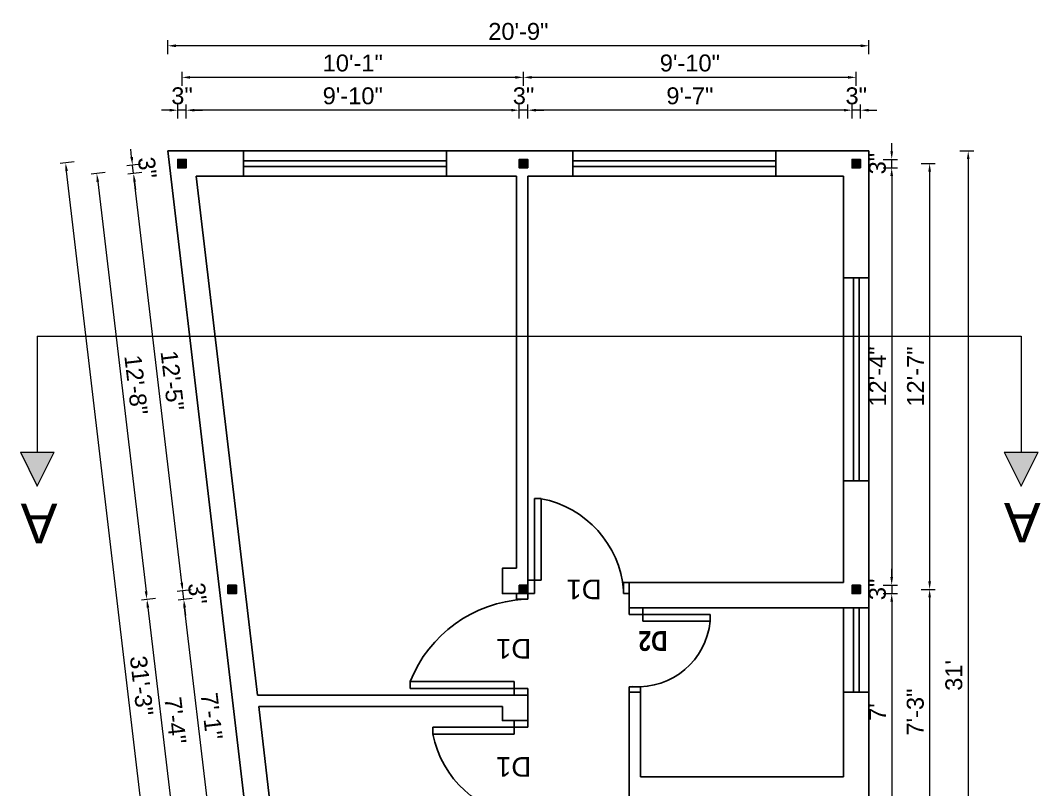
# Model space of a CAD drawing. Header units: inches. Extents: x 54699 to 80583, y -8431 to -3547.
# Drawn here: x 78366 to 78727.8, y -5081.4 to -4808.6 of the extents above; entities that cross this region are included whole.
import ezdxf

# ---------------------------------------------------------------- set-up
doc = ezdxf.new("R2010")
doc.units = ezdxf.units.IN
doc.header["$LTSCALE"] = 0.5
doc.header["$MEASUREMENT"] = 0
doc.header["$PDMODE"] = 66
doc.layers.add('DIMENSION', color=5, linetype='Continuous')
for name, color, linetype, lineweight in [('steps', 253, 'Continuous', 20), ('Toilet', 7, 'Continuous', 25), ('truss', 1, 'Continuous', 25)]:
    doc.layers.add(name, color=color, linetype=linetype, lineweight=lineweight)
doc.styles.add('Lettring Text', font='arial.ttf')
doc.styles.get("Standard").update_dxf_attribs({"font": 'arial.ttf'})
doc.dimstyles.new('Copy of Standard', dxfattribs={"dimtxt": 6, "dimasz": 2.875, "dimexe": 2, "dimexo": 4, "dimgap": 2, "dimtad": 1, "dimdec": 0, "dimrnd": 1, "dimzin": 0, "dimdsep": 46, "dimlunit": 4, "dimtxsty": 'Lettring Text', "dimcen": 0.1, "dimclrd": 7, "dimclre": 7, "dimclrt": 7, "dimazin": 0, "dimtfac": 0.645, "dimtdec": 0, "dimtmove": 1, "dimatfit": 0, "dimfxl": 3, "dimfxlon": 1, "dimtfillclr": 256, "dimtolj": 1, "dimtzin": 0, "dimlwd": -1, "dimlwe": -1, "dimarcsym": 2})
pattern_1 = [(225, (152595.8455, -9995.19673), (0.08838834765, -0.08838834765), [])]
pattern_2 = [(225, (152595.3455, -9995.19673), (0.08838834765, -0.08838834765), [])]

# ---------------------------------------------------------------- blocks, each defined once
blk = doc.blocks.new('*D1105')
at = {"layer": 'Defpoints', "color": 0, "transparency": 16777216}
for p in [(78660.95, -4840.44), (78660.95, -4857.89), (78663.95, -4857.89)]:
    blk.add_point(p, dxfattribs=at)
at = {"layer": 'steps', "color": 7, "transparency": 16777216}
for p, q in [((78658.07, -4840.44), (78655.2, -4840.44)), ((78660.95, -4843.44), (78660.95, -4838.44)), ((78663.95, -4840.44), (78660.95, -4840.44)), ((78663.95, -4843.44), (78663.95, -4838.44)), ((78666.82, -4840.44), (78669.7, -4840.44))]:
    blk.add_line(p, q, dxfattribs=at)
for points in [[(78658.07, -4839.97), (78658.07, -4840.92), (78660.95, -4840.44)], [(78666.82, -4839.97), (78666.82, -4840.92), (78663.95, -4840.44)]]:
    blk.add_solid(points, dxfattribs=at)
at = {"layer": 'steps', "color": 7, "transparency": 16777216, "insert": (78662.45, -4835.38), "char_height": 6, "attachment_point": 5, "style": 'Lettring Text'}
blk.add_mtext('\\A1;3"', dxfattribs=at)
blk = doc.blocks.new('*D1106')
at = {"layer": 'Defpoints', "color": 0, "transparency": 16777216}
for p in [(78545.95, -4840.44), (78545.95, -4857.89), (78660.95, -4857.89)]:
    blk.add_point(p, dxfattribs=at)
at = {"layer": 'steps', "color": 7, "transparency": 16777216}
for p, q in [((78545.95, -4843.44), (78545.95, -4838.44)), ((78658.07, -4840.44), (78548.82, -4840.44)), ((78660.95, -4843.44), (78660.95, -4838.44))]:
    blk.add_line(p, q, dxfattribs=at)
for points in [[(78548.82, -4839.97), (78548.82, -4840.92), (78545.95, -4840.44)], [(78658.07, -4839.97), (78658.07, -4840.92), (78660.95, -4840.44)]]:
    blk.add_solid(points, dxfattribs=at)
at = {"layer": 'steps', "color": 7, "transparency": 16777216, "insert": (78603.45, -4835.38), "char_height": 6, "attachment_point": 5, "style": 'Lettring Text'}
blk.add_mtext('\\A1;9\'-7"', dxfattribs=at)
blk = doc.blocks.new('*D1107')
at = {"layer": 'Defpoints', "color": 0, "transparency": 16777216}
for p in [(78542.95, -4840.44), (78542.95, -4857.89), (78545.95, -4857.89)]:
    blk.add_point(p, dxfattribs=at)
at = {"layer": 'steps', "color": 7, "transparency": 16777216}
for p, q in [((78540.07, -4840.44), (78537.2, -4840.44)), ((78542.95, -4843.44), (78542.95, -4838.44)), ((78545.95, -4840.44), (78542.95, -4840.44)), ((78545.95, -4843.44), (78545.95, -4838.44)), ((78548.82, -4840.44), (78551.7, -4840.44))]:
    blk.add_line(p, q, dxfattribs=at)
for points in [[(78540.07, -4839.97), (78540.07, -4840.92), (78542.95, -4840.44)], [(78548.82, -4839.97), (78548.82, -4840.92), (78545.95, -4840.44)]]:
    blk.add_solid(points, dxfattribs=at)
at = {"layer": 'steps', "color": 7, "transparency": 16777216, "insert": (78544.45, -4835.38), "char_height": 6, "attachment_point": 5, "style": 'Lettring Text'}
blk.add_mtext('\\A1;3"', dxfattribs=at)
blk = doc.blocks.new('*D1108')
at = {"layer": 'Defpoints', "color": 0, "transparency": 16777216}
for p in [(78424.83, -4840.44), (78424.83, -4857.89), (78542.95, -4857.89)]:
    blk.add_point(p, dxfattribs=at)
at = {"layer": 'steps', "color": 7, "transparency": 16777216}
for p, q in [((78424.83, -4843.44), (78424.83, -4838.44)), ((78540.07, -4840.44), (78427.7, -4840.44)), ((78542.95, -4843.44), (78542.95, -4838.44))]:
    blk.add_line(p, q, dxfattribs=at)
for points in [[(78427.7, -4839.97), (78427.7, -4840.92), (78424.83, -4840.44)], [(78540.07, -4839.97), (78540.07, -4840.92), (78542.95, -4840.44)]]:
    blk.add_solid(points, dxfattribs=at)
at = {"layer": 'steps', "color": 7, "transparency": 16777216, "insert": (78483.89, -4835.38), "char_height": 6, "attachment_point": 5, "style": 'Lettring Text'}
blk.add_mtext('\\A1;9\'-10"', dxfattribs=at)
blk = doc.blocks.new('*D1109')
at = {"layer": 'Defpoints', "color": 0, "transparency": 16777216}
for p in [(78421.83, -4840.44), (78421.83, -4857.89), (78424.83, -4857.89)]:
    blk.add_point(p, dxfattribs=at)
at = {"layer": 'steps', "color": 7, "transparency": 16777216}
for p, q in [((78418.95, -4840.44), (78416.08, -4840.44)), ((78421.83, -4843.44), (78421.83, -4838.44)), ((78424.83, -4840.44), (78421.83, -4840.44)), ((78424.83, -4843.44), (78424.83, -4838.44)), ((78427.7, -4840.44), (78430.58, -4840.44))]:
    blk.add_line(p, q, dxfattribs=at)
for points in [[(78418.95, -4839.97), (78418.95, -4840.92), (78421.83, -4840.44)], [(78427.7, -4839.97), (78427.7, -4840.92), (78424.83, -4840.44)]]:
    blk.add_solid(points, dxfattribs=at)
at = {"layer": 'steps', "color": 7, "transparency": 16777216, "insert": (78423.33, -4835.38), "char_height": 6, "attachment_point": 5, "style": 'Lettring Text'}
blk.add_mtext('\\A1;3"', dxfattribs=at)
blk = doc.blocks.new('*D1110')
at = {"layer": 'Defpoints', "color": 0, "transparency": 16777216}
for p in [(78544.45, -4828.8), (78544.45, -4859.39), (78662.45, -4859.39)]:
    blk.add_point(p, dxfattribs=at)
at = {"layer": 'steps', "color": 7, "transparency": 16777216}
for p, q in [((78544.45, -4831.8), (78544.45, -4826.8)), ((78659.57, -4828.8), (78547.32, -4828.8)), ((78662.45, -4831.8), (78662.45, -4826.8))]:
    blk.add_line(p, q, dxfattribs=at)
for points in [[(78547.32, -4828.32), (78547.32, -4829.28), (78544.45, -4828.8)], [(78659.57, -4828.32), (78659.57, -4829.28), (78662.45, -4828.8)]]:
    blk.add_solid(points, dxfattribs=at)
at = {"layer": 'steps', "color": 7, "transparency": 16777216, "insert": (78603.45, -4823.74), "char_height": 6, "attachment_point": 5, "style": 'Lettring Text'}
blk.add_mtext('\\A1;9\'-10"', dxfattribs=at)
blk = doc.blocks.new('*D1111')
at = {"layer": 'Defpoints', "color": 0, "transparency": 16777216}
for p in [(78423.33, -4828.8), (78423.33, -4859.39), (78544.45, -4859.39)]:
    blk.add_point(p, dxfattribs=at)
at = {"layer": 'steps', "color": 7, "transparency": 16777216}
for p, q in [((78423.33, -4831.8), (78423.33, -4826.8)), ((78541.57, -4828.8), (78426.2, -4828.8)), ((78544.45, -4831.8), (78544.45, -4826.8))]:
    blk.add_line(p, q, dxfattribs=at)
for points in [[(78426.2, -4828.32), (78426.2, -4829.28), (78423.33, -4828.8)], [(78541.57, -4828.32), (78541.57, -4829.28), (78544.45, -4828.8)]]:
    blk.add_solid(points, dxfattribs=at)
at = {"layer": 'steps', "color": 7, "transparency": 16777216, "insert": (78483.89, -4823.74), "char_height": 6, "attachment_point": 5, "style": 'Lettring Text'}
blk.add_mtext('\\A1;10\'-1"', dxfattribs=at)
blk = doc.blocks.new('*D1112')
at = {"layer": 'Defpoints', "color": 0, "transparency": 16777216}
for p in [(78418.27, -4817.6), (78418.27, -4854.89), (78666.95, -4854.89)]:
    blk.add_point(p, dxfattribs=at)
at = {"layer": 'steps', "color": 7, "transparency": 16777216}
for p, q in [((78418.27, -4820.6), (78418.27, -4815.6)), ((78666.95, -4820.6), (78666.95, -4815.6)), ((78664.07, -4817.6), (78421.14, -4817.6))]:
    blk.add_line(p, q, dxfattribs=at)
for points in [[(78421.14, -4817.12), (78421.14, -4818.08), (78418.27, -4817.6)], [(78664.07, -4817.12), (78664.07, -4818.08), (78666.95, -4817.6)]]:
    blk.add_solid(points, dxfattribs=at)
at = {"layer": 'steps', "color": 7, "transparency": 16777216, "insert": (78542.61, -4812.54), "char_height": 6, "attachment_point": 5, "style": 'Lettring Text'}
blk.add_mtext('\\A1;20\'-9"', dxfattribs=at)
blk = doc.blocks.new('*D1113')
at = {"layer": 'Defpoints', "color": 0, "transparency": 16777216}
for p in [(78663.95, -4857.89), (78675.03, -4857.89), (78663.95, -4860.89)]:
    blk.add_point(p, dxfattribs=at)
at = {"layer": 'steps', "color": 7, "transparency": 16777216}
for p, q in [((78675.03, -4855.01), (78675.03, -4852.14)), ((78672.03, -4857.89), (78677.03, -4857.89)), ((78675.03, -4860.89), (78675.03, -4857.89)), ((78672.03, -4860.89), (78677.03, -4860.89)), ((78675.03, -4863.76), (78675.03, -4866.64))]:
    blk.add_line(p, q, dxfattribs=at)
for points in [[(78674.55, -4855.01), (78675.51, -4855.01), (78675.03, -4857.89)], [(78674.55, -4863.76), (78675.51, -4863.76), (78675.03, -4860.89)]]:
    blk.add_solid(points, dxfattribs=at)
at = {"layer": 'steps', "color": 7, "transparency": 16777216, "insert": (78669.97, -4859.39), "char_height": 6, "attachment_point": 5, "rotation": 90, "style": 'Lettring Text'}
blk.add_mtext('\\A1;3"', dxfattribs=at)
blk = doc.blocks.new('*D1114')
at = {"layer": 'Defpoints', "color": 0, "transparency": 16777216}
for p in [(78663.95, -4860.89), (78663.95, -5008.89), (78675.03, -5008.89)]:
    blk.add_point(p, dxfattribs=at)
at = {"layer": 'steps', "color": 7, "transparency": 16777216}
for p, q in [((78672.03, -4860.89), (78677.03, -4860.89)), ((78675.03, -4863.76), (78675.03, -5006.01)), ((78672.03, -5008.89), (78677.03, -5008.89))]:
    blk.add_line(p, q, dxfattribs=at)
for points in [[(78674.55, -4863.76), (78675.51, -4863.76), (78675.03, -4860.89)], [(78674.55, -5006.01), (78675.51, -5006.01), (78675.03, -5008.89)]]:
    blk.add_solid(points, dxfattribs=at)
at = {"layer": 'steps', "color": 7, "transparency": 16777216, "insert": (78670.02, -4934.89), "char_height": 6, "attachment_point": 5, "rotation": 90, "style": 'Lettring Text'}
blk.add_mtext('\\A1;12\'-4"', dxfattribs=at)
blk = doc.blocks.new('*D1115')
at = {"layer": 'Defpoints', "color": 0, "transparency": 16777216}
for p in [(78663.95, -5008.89), (78663.95, -5011.89), (78675.03, -5011.89)]:
    blk.add_point(p, dxfattribs=at)
at = {"layer": 'steps', "color": 7, "transparency": 16777216}
for p, q in [((78675.03, -5006.01), (78675.03, -5003.14)), ((78672.03, -5008.89), (78677.03, -5008.89)), ((78675.03, -5008.89), (78675.03, -5011.89)), ((78672.03, -5011.89), (78677.03, -5011.89)), ((78675.03, -5014.76), (78675.03, -5017.64))]:
    blk.add_line(p, q, dxfattribs=at)
for points in [[(78674.55, -5006.01), (78675.51, -5006.01), (78675.03, -5008.89)], [(78674.55, -5014.76), (78675.51, -5014.76), (78675.03, -5011.89)]]:
    blk.add_solid(points, dxfattribs=at)
at = {"layer": 'steps', "color": 7, "transparency": 16777216, "insert": (78669.97, -5010.39), "char_height": 6, "attachment_point": 5, "rotation": 90, "style": 'Lettring Text'}
blk.add_mtext('\\A1;3"', dxfattribs=at)
blk = doc.blocks.new('*D1116')
at = {"layer": 'Defpoints', "color": 0, "transparency": 16777216}
for p in [(78663.95, -5011.89), (78663.95, -5095.89), (78675.03, -5095.89)]:
    blk.add_point(p, dxfattribs=at)
at = {"layer": 'steps', "color": 7, "transparency": 16777216}
for p, q in [((78672.03, -5011.89), (78677.03, -5011.89)), ((78675.03, -5014.76), (78675.03, -5093.01)), ((78672.03, -5095.89), (78677.03, -5095.89))]:
    blk.add_line(p, q, dxfattribs=at)
for points in [[(78674.55, -5014.76), (78675.51, -5014.76), (78675.03, -5011.89)], [(78674.55, -5093.01), (78675.51, -5093.01), (78675.03, -5095.89)]]:
    blk.add_solid(points, dxfattribs=at)
at = {"layer": 'steps', "color": 7, "transparency": 16777216, "insert": (78670.03, -5053.89), "char_height": 6, "attachment_point": 5, "rotation": 90, "style": 'Lettring Text'}
blk.add_mtext("\\A1;7'", dxfattribs=at)
blk = doc.blocks.new('*D1120')
at = {"layer": 'Defpoints', "color": 0, "transparency": 16777216}
for p in [(78662.45, -4859.39), (78662.45, -5010.39), (78688.48, -5010.39)]:
    blk.add_point(p, dxfattribs=at)
at = {"layer": 'steps', "color": 7, "transparency": 16777216}
for p, q in [((78685.48, -4859.39), (78690.48, -4859.39)), ((78688.48, -4862.26), (78688.48, -5007.51)), ((78685.48, -5010.39), (78690.48, -5010.39))]:
    blk.add_line(p, q, dxfattribs=at)
for points in [[(78688, -4862.26), (78688.96, -4862.26), (78688.48, -4859.39)], [(78688, -5007.51), (78688.96, -5007.51), (78688.48, -5010.39)]]:
    blk.add_solid(points, dxfattribs=at)
at = {"layer": 'steps', "color": 7, "transparency": 16777216, "insert": (78683.47, -4934.89), "char_height": 6, "attachment_point": 5, "rotation": 90, "style": 'Lettring Text'}
blk.add_mtext('\\A1;12\'-7"', dxfattribs=at)
blk = doc.blocks.new('*D1121')
at = {"layer": 'Defpoints', "color": 0, "transparency": 16777216}
for p in [(78662.45, -5010.39), (78662.45, -5097.39), (78688.48, -5097.39)]:
    blk.add_point(p, dxfattribs=at)
at = {"layer": 'steps', "color": 7, "transparency": 16777216}
for p, q in [((78685.48, -5010.39), (78690.48, -5010.39)), ((78688.48, -5013.26), (78688.48, -5094.51)), ((78685.48, -5097.39), (78690.48, -5097.39))]:
    blk.add_line(p, q, dxfattribs=at)
for points in [[(78688, -5013.26), (78688.96, -5013.26), (78688.48, -5010.39)], [(78688, -5094.51), (78688.96, -5094.51), (78688.48, -5097.39)]]:
    blk.add_solid(points, dxfattribs=at)
at = {"layer": 'steps', "color": 7, "transparency": 16777216, "insert": (78683.42, -5053.89), "char_height": 6, "attachment_point": 5, "rotation": 90, "style": 'Lettring Text'}
blk.add_mtext('\\A1;7\'-3"', dxfattribs=at)
blk = doc.blocks.new('*D1123')
at = {"layer": 'Defpoints', "color": 0, "transparency": 16777216}
for p in [(78666.95, -4854.89), (78666.95, -5226.89), (78702.16, -5226.89)]:
    blk.add_point(p, dxfattribs=at)
at = {"layer": 'steps', "color": 7, "transparency": 16777216}
for p, q in [((78699.16, -4854.89), (78704.16, -4854.89)), ((78702.16, -4857.76), (78702.16, -5224.01)), ((78699.16, -5226.89), (78704.16, -5226.89))]:
    blk.add_line(p, q, dxfattribs=at)
for points in [[(78701.68, -4857.76), (78702.64, -4857.76), (78702.16, -4854.89)], [(78701.68, -5224.01), (78702.64, -5224.01), (78702.16, -5226.89)]]:
    blk.add_solid(points, dxfattribs=at)
at = {"layer": 'steps', "color": 7, "transparency": 16777216, "insert": (78697.09, -5040.89), "char_height": 6, "attachment_point": 5, "rotation": 90, "style": 'Lettring Text'}
blk.add_mtext("\\A1;31'", dxfattribs=at)
blk = doc.blocks.new('*D1124')
at = {"layer": 'Defpoints', "color": 0, "transparency": 16777216}
for p in [(78423.33, -4859.39), (78441.11, -5010.39), (78410.89, -5013.94)]:
    blk.add_point(p, dxfattribs=at)
at = {"layer": 'steps', "color": 7, "transparency": 16777216}
for p, q in [((78396.09, -4862.59), (78391.12, -4863.18)), ((78393.45, -4865.8), (78410.55, -5011.09)), ((78413.87, -5013.59), (78408.9, -5014.18))]:
    blk.add_line(p, q, dxfattribs=at)
for points in [[(78393.92, -4865.74), (78392.97, -4865.86), (78393.11, -4862.94)], [(78411.03, -5011.03), (78410.08, -5011.15), (78410.89, -5013.94)]]:
    blk.add_solid(points, dxfattribs=at)
at = {"layer": 'steps', "color": 7, "transparency": 16777216, "insert": (78407.03, -4937.85), "char_height": 6, "attachment_point": 5, "rotation": 276.7164, "style": 'Lettring Text'}
blk.add_mtext('\\A1;12\'-8"', dxfattribs=at)
blk = doc.blocks.new('*D1092')
at = {"layer": 'Defpoints', "color": 0, "transparency": 16777216}
for p in [(78423.92, -5013.93), (78441.28, -5011.89), (78451.18, -5095.89)]:
    blk.add_point(p, dxfattribs=at)
at = {"layer": 'steps', "color": 7, "transparency": 16777216}
for p, q in [((78426.9, -5013.58), (78421.94, -5014.16)), ((78433.48, -5095.08), (78424.26, -5016.79)), ((78436.8, -5097.58), (78431.83, -5098.16))]:
    blk.add_line(p, q, dxfattribs=at)
for points in [[(78424.74, -5016.73), (78423.78, -5016.84), (78423.92, -5013.93)], [(78433.96, -5095.02), (78433, -5095.13), (78433.82, -5097.93)]]:
    blk.add_solid(points, dxfattribs=at)
at = {"layer": 'steps', "color": 7, "transparency": 16777216, "insert": (78433.85, -5055.34), "char_height": 6, "attachment_point": 5, "rotation": 276.7164, "style": 'Lettring Text'}
blk.add_mtext('\\A1;7\'-1"', dxfattribs=at)
blk = doc.blocks.new('*D1093')
at = {"layer": 'Defpoints', "color": 0, "transparency": 16777216}
for p in [(78423.57, -5010.93), (78440.93, -5008.89), (78441.28, -5011.89)]:
    blk.add_point(p, dxfattribs=at)
at = {"layer": 'steps', "color": 7, "transparency": 16777216}
for p, q in [((78423.23, -5008.08), (78422.9, -5005.22)), ((78426.55, -5010.58), (78421.58, -5011.16)), ((78423.92, -5013.93), (78423.57, -5010.93)), ((78426.9, -5013.58), (78421.94, -5014.16)), ((78424.26, -5016.79), (78424.6, -5019.64))]:
    blk.add_line(p, q, dxfattribs=at)
for points in [[(78423.71, -5008.02), (78422.76, -5008.13), (78423.57, -5010.93)], [(78424.74, -5016.73), (78423.78, -5016.84), (78423.92, -5013.93)]]:
    blk.add_solid(points, dxfattribs=at)
at = {"layer": 'steps', "color": 7, "transparency": 16777216, "insert": (78428.78, -5011.84), "char_height": 6, "attachment_point": 5, "rotation": 276.7164, "style": 'Lettring Text'}
blk.add_mtext('\\A1;3"', dxfattribs=at)
blk = doc.blocks.new('*D1094')
at = {"layer": 'Defpoints', "color": 0, "transparency": 16777216}
for p in [(78406.14, -4862.93), (78423.5, -4860.89), (78440.93, -5008.89)]:
    blk.add_point(p, dxfattribs=at)
at = {"layer": 'steps', "color": 7, "transparency": 16777216}
for p, q in [((78409.12, -4862.58), (78404.16, -4863.16)), ((78423.23, -5008.08), (78406.48, -4865.79)), ((78426.55, -5010.58), (78421.58, -5011.16))]:
    blk.add_line(p, q, dxfattribs=at)
for points in [[(78406.95, -4865.73), (78406, -4865.84), (78406.14, -4862.93)], [(78423.71, -5008.02), (78422.76, -5008.13), (78423.57, -5010.93)]]:
    blk.add_solid(points, dxfattribs=at)
at = {"layer": 'steps', "color": 7, "transparency": 16777216, "insert": (78419.88, -4936.34), "char_height": 6, "attachment_point": 5, "rotation": 276.7164, "style": 'Lettring Text'}
blk.add_mtext('\\A1;12\'-5"', dxfattribs=at)
blk = doc.blocks.new('*D1095')
at = {"layer": 'Defpoints', "color": 0, "transparency": 16777216}
for p in [(78423.15, -4857.89), (78405.79, -4859.93), (78423.5, -4860.89)]:
    blk.add_point(p, dxfattribs=at)
at = {"layer": 'steps', "color": 7, "transparency": 16777216}
for p, q in [((78405.45, -4857.08), (78405.12, -4854.22)), ((78408.77, -4859.58), (78403.8, -4860.16)), ((78409.12, -4862.58), (78404.16, -4863.16)), ((78406.14, -4862.93), (78405.79, -4859.93)), ((78406.48, -4865.79), (78406.81, -4868.64))]:
    blk.add_line(p, q, dxfattribs=at)
for points in [[(78405.93, -4857.02), (78404.98, -4857.13), (78405.79, -4859.93)], [(78406.95, -4865.73), (78406, -4865.84), (78406.14, -4862.93)]]:
    blk.add_solid(points, dxfattribs=at)
at = {"layer": 'steps', "color": 7, "transparency": 16777216, "insert": (78411, -4860.84), "char_height": 6, "attachment_point": 5, "rotation": 276.7164, "style": 'Lettring Text'}
blk.add_mtext('\\A1;3"', dxfattribs=at)
blk = doc.blocks.new('*D1125')
at = {"layer": 'Defpoints', "color": 0, "transparency": 16777216}
for p in [(78441.11, -5010.39), (78451.35, -5097.39), (78421.14, -5100.94)]:
    blk.add_point(p, dxfattribs=at)
at = {"layer": 'steps', "color": 7, "transparency": 16777216}
for p, q in [((78413.87, -5013.59), (78408.9, -5014.18)), ((78411.23, -5016.8), (78420.8, -5098.09)), ((78424.12, -5100.59), (78419.15, -5101.18))]:
    blk.add_line(p, q, dxfattribs=at)
for points in [[(78411.7, -5016.74), (78410.75, -5016.86), (78410.89, -5013.94)], [(78421.28, -5098.03), (78420.32, -5098.15), (78421.14, -5100.94)]]:
    blk.add_solid(points, dxfattribs=at)
at = {"layer": 'steps', "color": 7, "transparency": 16777216, "insert": (78420.98, -5056.86), "char_height": 6, "attachment_point": 5, "rotation": 276.7164, "style": 'Lettring Text'}
blk.add_mtext('\\A1;7\'-4"', dxfattribs=at)
blk = doc.blocks.new('*D1126')
at = {"layer": 'Defpoints', "color": 0, "transparency": 16777216}
for p in [(78418.27, -4854.89), (78382.04, -4859.15), (78462.07, -5226.89)]:
    blk.add_point(p, dxfattribs=at)
at = {"layer": 'steps', "color": 7, "transparency": 16777216}
for p, q in [((78385.02, -4858.8), (78380.06, -4859.39)), ((78425.52, -5228.3), (78382.38, -4862.01)), ((78428.83, -5230.8), (78423.87, -5231.39))]:
    blk.add_line(p, q, dxfattribs=at)
for points in [[(78382.86, -4861.95), (78381.9, -4862.06), (78382.04, -4859.15)], [(78425.99, -5228.24), (78425.04, -5228.35), (78425.85, -5231.15)]]:
    blk.add_solid(points, dxfattribs=at)
at = {"layer": 'steps', "color": 7, "transparency": 16777216, "insert": (78408.98, -5044.56), "char_height": 6, "attachment_point": 5, "rotation": 276.7164, "style": 'Lettring Text'}
blk.add_mtext('\\A1;31\'-3"', dxfattribs=at)

msp = doc.modelspace()

# ---------------------------------------------------------------- hatches: boundary and pattern name
at = {"linetype": 'ByBlock', "lineweight": 5}
for points in [[(78372, -4973.77), (78366, -4961.77), (78378, -4961.77)], [(78720.95, -4973.77), (78714.95, -4961.77), (78726.95, -4961.77)]]:
    msp.add_hatch(color=7, dxfattribs=at).paths.add_polyline_path(points)
at = {"layer": 'Toilet'}
h = msp.add_hatch(dxfattribs=at)
h.set_pattern_fill('ANSI31', color=256, angle=180)
h.set_pattern_definition(pattern_2)
h.paths.add_polyline_path([(78421.83, -4860.89), (78424.83, -4860.89), (78424.83, -4857.89), (78421.83, -4857.89)])
h = msp.add_hatch(dxfattribs=at)
h.set_pattern_fill('ANSI31', color=256, angle=180)
h.set_pattern_definition(pattern_1)
h.paths.add_polyline_path([(78542.95, -4857.89), (78542.95, -4860.89), (78545.95, -4860.89), (78545.95, -4857.89)])
h = msp.add_hatch(dxfattribs=at)
h.set_pattern_fill('ANSI31', color=256, angle=180)
h.set_pattern_definition(pattern_2)
h.paths.add_polyline_path([(78660.95, -4857.89), (78660.95, -4860.89), (78663.95, -4860.89), (78663.95, -4857.89)])
h = msp.add_hatch(dxfattribs=at)
h.set_pattern_fill('ANSI31', color=256, angle=180)
h.set_pattern_definition(pattern_2)
h.paths.add_polyline_path([(78439.61, -5011.89), (78442.61, -5011.89), (78442.61, -5008.89), (78439.61, -5008.89)])
h = msp.add_hatch(dxfattribs=at)
h.set_pattern_fill('ANSI31', color=256, angle=180)
h.set_pattern_definition(pattern_1)
h.paths.add_polyline_path([(78542.95, -5011.89), (78545.95, -5011.89), (78545.95, -5008.89), (78542.95, -5008.89)])
h = msp.add_hatch(dxfattribs=at)
h.set_pattern_fill('ANSI31', color=256, angle=180)
h.set_pattern_definition(pattern_2)
h.paths.add_polyline_path([(78660.95, -5011.89), (78663.95, -5011.89), (78663.95, -5008.89), (78660.95, -5008.89)])

# ---------------------------------------------------------------- linework, layer by layer
at = {"color": 7, "linetype": 'ByBlock', "lineweight": 5}
for p, q in [((78372, -4920.61), (78720.95, -4920.61)), ((78372, -4920.61), (78372, -4961.77)), ((78720.95, -4920.61), (78720.95, -4961.77)), ((78366, -4961.77), (78378, -4961.77)), ((78366, -4961.77), (78372, -4973.77)), ((78372, -4973.77), (78378, -4961.77)), ((78714.95, -4961.77), (78726.95, -4961.77)), ((78714.95, -4961.77), (78720.95, -4973.77)), ((78720.95, -4973.77), (78726.95, -4961.77))]:
    msp.add_line(p, q, dxfattribs=at)
at = {"layer": 'DIMENSION', "ltscale": 7}
for p, q in [((78445.17, -4863.89), (78445.17, -4854.89)), ((78517.17, -4863.89), (78517.17, -4854.89)), ((78561.95, -4863.89), (78561.95, -4854.89)), ((78633.95, -4863.89), (78633.95, -4854.89)), ((78445.17, -4858.39), (78517.17, -4858.39)), ((78561.95, -4858.39), (78633.95, -4858.39)), ((78445.17, -4860.39), (78517.17, -4860.39)), ((78561.95, -4860.39), (78633.95, -4860.39)), ((78657.95, -4899.89), (78666.95, -4899.89)), ((78661.45, -4899.89), (78661.45, -4971.89)), ((78663.45, -4899.89), (78663.45, -4971.89)), ((78657.95, -4971.89), (78666.95, -4971.89)), ((78548.35, -5007.09), (78548.35, -4978.21)), ((78548.35, -4978.21), (78550.75, -4978.21)), ((78550.75, -5007.09), (78550.75, -4978.21)), ((78545.95, -5007.09), (78548.35, -5007.09)), ((78545.95, -5011.89), (78545.95, -5007.09)), ((78548.35, -5007.09), (78548.35, -5011.89)), ((78548.35, -5007.09), (78550.75, -5007.09)), ((78579.95, -5011.89), (78579.95, -5007.89)), ((78579.95, -5007.89), (78581.95, -5007.89)), ((78541.95, -5013.89), (78541.95, -5011.89)), ((78545.95, -5013.89), (78541.95, -5013.89)), ((78545.95, -5013.89), (78545.95, -5011.89)), ((78548.35, -5011.89), (78545.95, -5011.89)), ((78579.95, -5011.89), (78581.95, -5011.89)), ((78581.95, -5019.29), (78581.95, -5016.89)), ((78581.95, -5016.89), (78586.75, -5016.89)), ((78586.75, -5016.89), (78586.75, -5019.29)), ((78657.95, -5016.89), (78666.95, -5016.89)), ((78661.45, -5016.89), (78661.45, -5046.89)), ((78663.45, -5016.89), (78663.45, -5046.89)), ((78586.75, -5019.29), (78581.95, -5019.29)), ((78586.75, -5019.29), (78610.62, -5019.29)), ((78586.75, -5019.29), (78586.75, -5021.69)), ((78586.75, -5021.69), (78610.62, -5021.69)), ((78610.62, -5019.29), (78610.62, -5021.69)), ((78541.15, -5043.09), (78504.27, -5043.09)), ((78504.27, -5045.49), (78504.27, -5043.09)), ((78541.15, -5045.49), (78541.15, -5043.09)), ((78541.15, -5045.49), (78504.27, -5045.49)), ((78541.15, -5047.89), (78541.15, -5045.49)), ((78541.15, -5045.49), (78545.95, -5045.49)), ((78545.95, -5045.49), (78545.95, -5047.89)), ((78581.95, -5044.89), (78585.95, -5044.89)), ((78581.95, -5044.89), (78581.95, -5046.89)), ((78585.95, -5044.89), (78585.95, -5046.89)), ((78657.95, -5046.89), (78666.95, -5046.89)), ((78545.95, -5047.89), (78541.15, -5047.89)), ((78541.15, -5056.89), (78541.15, -5059.29)), ((78545.95, -5056.89), (78541.15, -5056.89)), ((78545.95, -5059.29), (78545.95, -5056.89)), ((78541.15, -5059.29), (78512.27, -5059.29)), ((78512.27, -5059.29), (78512.27, -5061.69)), ((78541.15, -5061.69), (78512.27, -5061.69)), ((78541.15, -5059.29), (78545.95, -5059.29)), ((78541.15, -5059.29), (78541.15, -5061.69))]:
    msp.add_line(p, q, dxfattribs=at)
for centre, radius, start, end in [((78543.85, -5013.78), 36.23, 5.0246, 79.0343), ((78547.26, -5060.02), 46.21, 93.2197, 158.5019), ((78585.02, -5019.22), 25.72, 266.0106, 354.5071), ((78547.84, -5054.79), 36.23, 190.9657, 264.9754)]:
    msp.add_arc(centre, radius, start, end, dxfattribs=at)
at = {"layer": 'Toilet'}
for p, q in [((78666.95, -4854.89), (78418.27, -4854.89)), ((78462.07, -5226.89), (78418.27, -4854.89)), ((78666.95, -4854.89), (78666.95, -5226.89)), ((78541.95, -4863.89), (78428.39, -4863.89)), ((78450.06, -5047.89), (78428.39, -4863.89)), ((78541.95, -4863.89), (78541.95, -5002.89)), ((78545.95, -4863.89), (78545.95, -5002.89)), ((78657.95, -4863.89), (78545.95, -4863.89)), ((78657.95, -4863.89), (78657.95, -5007.89)), ((78581.95, -5007.89), (78581.95, -5016.89)), ((78657.95, -5007.89), (78581.95, -5007.89)), ((78545.95, -5011.89), (78541.95, -5011.89)), ((78545.95, -5013.89), (78541.95, -5013.89)), ((78545.95, -5011.89), (78545.95, -5013.89)), ((78581.95, -5011.89), (78579.95, -5011.89)), ((78657.95, -5016.89), (78581.95, -5016.89)), ((78657.95, -5016.89), (78657.95, -5076.89)), ((78581.95, -5046.89), (78581.95, -5085.89)), ((78581.95, -5046.89), (78585.95, -5046.89)), ((78585.95, -5046.89), (78585.95, -5076.89)), ((78536.95, -5047.89), (78450.06, -5047.89)), ((78536.95, -5051.89), (78450.53, -5051.89)), ((78470.08, -5217.89), (78450.53, -5051.89)), ((78657.95, -5076.89), (78585.95, -5076.89))]:
    msp.add_line(p, q, dxfattribs=at)
for points in [[(78424.83, -4860.89), (78421.83, -4860.89), (78421.83, -4857.89), (78424.83, -4857.89)], [(78545.95, -4860.89), (78542.95, -4860.89), (78542.95, -4857.89), (78545.95, -4857.89)], [(78663.95, -4860.89), (78660.95, -4860.89), (78660.95, -4857.89), (78663.95, -4857.89)], [(78442.61, -5011.89), (78439.61, -5011.89), (78439.61, -5008.89), (78442.61, -5008.89)], [(78545.95, -5011.89), (78542.95, -5011.89), (78542.95, -5008.89), (78545.95, -5008.89)], [(78663.95, -5011.89), (78660.95, -5011.89), (78660.95, -5008.89), (78663.95, -5008.89)]]:
    msp.add_lwpolyline(points, close=True, dxfattribs=at)
for points in [[(78545.95, -5002.89), (78545.95, -5011.89), (78536.95, -5011.89), (78536.95, -5002.89), (78541.95, -5002.89)], [(78536.95, -5047.89), (78545.95, -5047.89), (78545.95, -5056.89), (78536.95, -5056.89), (78536.95, -5051.89)]]:
    msp.add_lwpolyline(points, dxfattribs=at)
at = {"layer": 'truss', "ltscale": 7}
for p, q in [((78545.95, -5011.89), (78545.95, -5007.89)), ((78581.95, -5011.89), (78581.95, -5007.89)), ((78545.95, -5011.89), (78541.95, -5011.89)), ((78548.35, -5011.89), (78545.95, -5011.89)), ((78581.95, -5016.89), (78585.95, -5016.89)), ((78581.95, -5019.29), (78581.95, -5016.89)), ((78545.95, -5045.49), (78545.95, -5047.89)), ((78581.95, -5046.89), (78585.95, -5046.89)), ((78545.95, -5047.89), (78541.95, -5047.89)), ((78545.95, -5056.89), (78541.95, -5056.89)), ((78545.95, -5059.29), (78545.95, -5056.89))]:
    msp.add_line(p, q, dxfattribs=at)

# ---------------------------------------------------------------- texts
at = {"color": 7, "linetype": 'ByBlock', "lineweight": 5, "char_height": 14, "width": 26.5803, "attachment_point": 3, "rotation": 180}
for insert in [(78366.1, -4994), (78714.83, -4993.71)]:
    msp.add_mtext('A', dxfattribs=dict(at, insert=insert))
at = {"layer": 'steps', "color": 7, "ltscale": 0.3, "char_height": 7, "rotation": 180}
for insert, attachment_point in [((78565.92, -5006.89), 8), ((78540.95, -5027.92), 8), ((78540.95, -5076.86), 2)]:
    msp.add_mtext_dynamic_manual_height_columns('{\\W1;D1}', width=18.6213, gutter_width=40, heights=[0], dxfattribs=dict(at, insert=insert, attachment_point=attachment_point))
at = {"layer": 'steps', "color": 7, "ltscale": 0.3, "insert": (78590.37, -5032.2), "char_height": 7, "width": 55.268, "attachment_point": 2, "rotation": 180}
msp.add_mtext('{\\fTechnic|b1|i0|c2|p2;D2}', dxfattribs=at)

# ---------------------------------------------------------------- dimensions: what is measured, and where the dimension line sits
at = {"layer": 'steps'}
for base, p1, p2, angle, picture, middle in [((78418.27, -4817.6), (78666.95, -4854.89), (78418.27, -4854.89), 180, '*D1112', (78542.61, -4812.54)), ((78423.33, -4828.8), (78544.45, -4859.39), (78423.33, -4859.39), 180, '*D1111', (78483.89, -4823.74)), ((78544.45, -4828.8), (78662.45, -4859.39), (78544.45, -4859.39), 180, '*D1110', (78603.45, -4823.74)), ((78424.83, -4840.44), (78542.95, -4857.89), (78424.83, -4857.89), 180, '*D1108', (78483.89, -4835.38)), ((78545.95, -4840.44), (78660.95, -4857.89), (78545.95, -4857.89), 180, '*D1106', (78603.45, -4835.38)), ((78702.16, -5226.89), (78666.95, -4854.89), (78666.95, -5226.89), 270, '*D1123', (78697.09, -5040.89)), ((78406.14, -4862.93), (78440.93, -5008.89), (78423.5, -4860.89), 276.7164, '*D1094', (78419.88, -4936.34)), ((78688.48, -5010.39), (78662.45, -4859.39), (78662.45, -5010.39), 270, '*D1120', (78683.47, -4934.89)), ((78675.03, -5008.89), (78663.95, -4860.89), (78663.95, -5008.89), 270, '*D1114', (78670.02, -4934.89)), ((78421.14, -5100.94), (78441.11, -5010.39), (78451.35, -5097.39), 96.7164, '*D1125', (78420.98, -5056.86)), ((78688.48, -5097.39), (78662.45, -5010.39), (78662.45, -5097.39), 270, '*D1121', (78683.42, -5053.89)), ((78423.92, -5013.93), (78451.18, -5095.89), (78441.28, -5011.89), 276.7164, '*D1092', (78433.85, -5055.34)), ((78675.03, -5095.89), (78663.95, -5011.89), (78663.95, -5095.89), 270, '*D1116', (78670.03, -5053.89))]:
    dim = msp.add_linear_dim(base=base, p1=p1, p2=p2, angle=angle, dimstyle='Copy of Standard', dxfattribs=at)
    dim.commit()
    dim.dimension.update_dxf_attribs({"geometry": picture, "text_midpoint": middle})
for base, p1, p2, angle, picture, middle in [((78421.83, -4840.44), (78424.83, -4857.89), (78421.83, -4857.89), 180, '*D1109', (78423.33, -4840.44)), ((78542.95, -4840.44), (78545.95, -4857.89), (78542.95, -4857.89), 180, '*D1107', (78544.45, -4840.44)), ((78660.95, -4840.44), (78663.95, -4857.89), (78660.95, -4857.89), 180, '*D1105', (78662.45, -4840.44)), ((78405.79, -4859.93), (78423.5, -4860.89), (78423.15, -4857.89), 276.7164, '*D1095', (78405.97, -4861.43)), ((78675.03, -4857.89), (78663.95, -4860.89), (78663.95, -4857.89), 270, '*D1113', (78675.03, -4859.39)), ((78675.03, -5011.89), (78663.95, -5008.89), (78663.95, -5011.89), 270, '*D1115', (78675.03, -5010.39)), ((78423.57, -5010.93), (78441.28, -5011.89), (78440.93, -5008.89), 276.7164, '*D1093', (78423.75, -5012.43))]:
    dim = msp.add_linear_dim(base=base, p1=p1, p2=p2, angle=angle, dimstyle='Copy of Standard', dxfattribs=at)
    dim.commit()
    dim.dimension.update_dxf_attribs({"geometry": picture, "text_midpoint": middle, "dimtype": 160})
for p1, p2, distance, picture, middle in [((78462.07, -5226.89), (78418.27, -4854.89), 36.47, '*D1126', (78408.98, -5044.56)), ((78423.33, -4859.39), (78441.11, -5010.39), -30.43, '*D1124', (78407.03, -4937.85))]:
    dim = msp.add_aligned_dim(p1=p1, p2=p2, distance=distance, dimstyle='Copy of Standard', dxfattribs=at)
    dim.commit()
    dim.dimension.update_dxf_attribs({"geometry": picture, "text_midpoint": middle})

doc.saveas('drawing.dxf')
